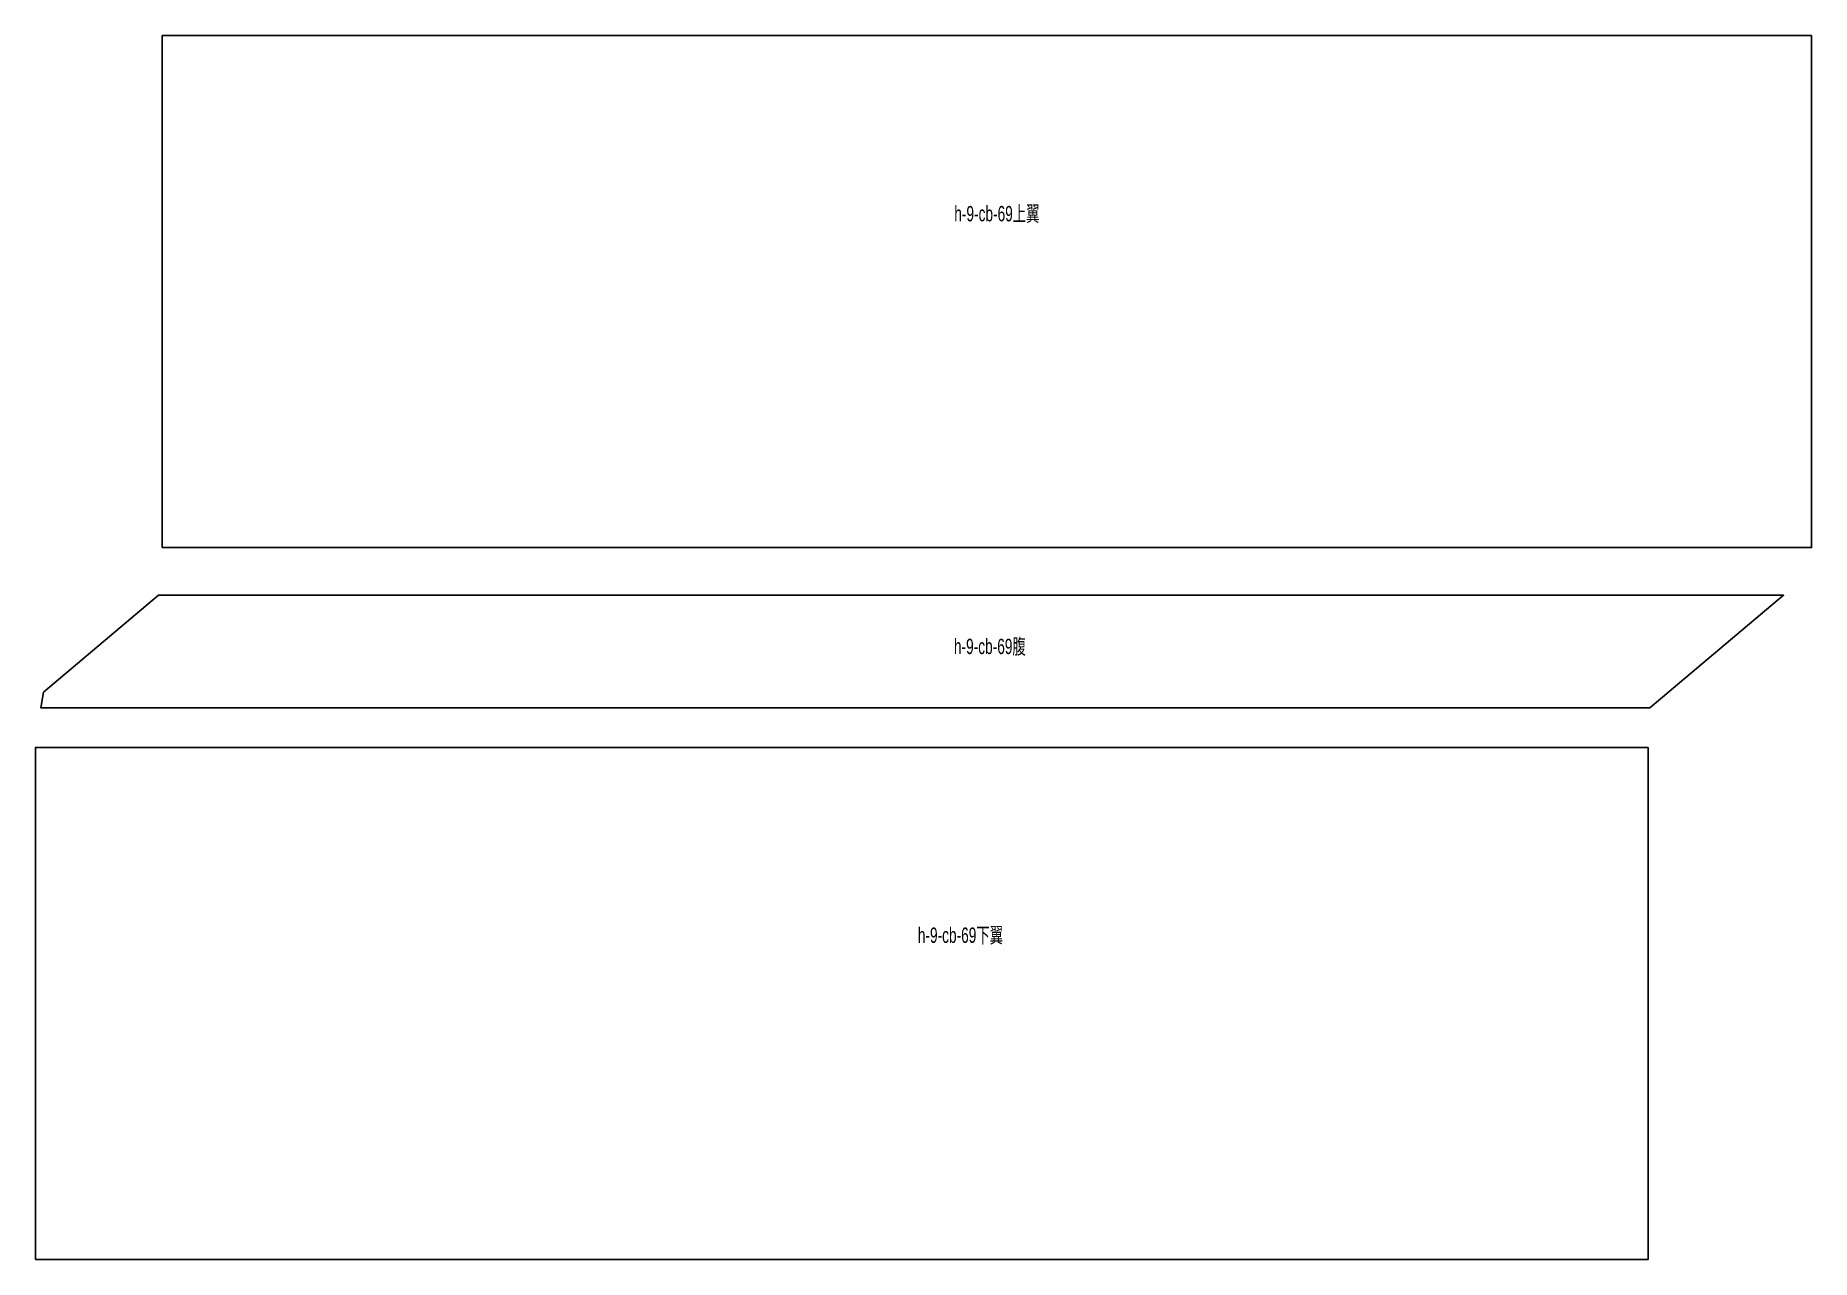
# Model space of a CAD drawing. Header units: inches. Extents: x 19 to 3487, y 6 to 2396.
import ezdxf

# ---------------------------------------------------------------- set-up
doc = ezdxf.new("R2010")
doc.units = ezdxf.units.IN
doc.header["$MEASUREMENT"] = 0
doc.layers.add('PartMark', color=3, linetype='Continuous', lineweight=0)
doc.styles.add('romsim', font='arial.ttf')

msp = doc.modelspace()

# ---------------------------------------------------------------- linework, layer by layer
at = {"color": 2}
for points in [[(3487.1, 2396.3), (266.1, 2396.3), (266.1, 1396.3), (3487.1, 1396.3), (3487.1, 2396.3)], [(259, 1303.2), (34.2, 1113.8), (29, 1083.2), (3171.4, 1083.2), (3432.5, 1303.2), (259, 1303.2)], [(3167.9, 1006), (3167.9, 6), (18.6, 6), (18.6, 1006), (3167.9, 1006)]]:
    msp.add_lwpolyline(points, dxfattribs=at)

# ---------------------------------------------------------------- texts
at = {"layer": 'PartMark', "color": 7, "style": 'romsim', "width": 0.6375}
for s, p in [('h-9-cb-69上翼', (1812.9, 2033.4)), ('h-9-cb-69腹', (1812.2, 1188.3)), ('h-9-cb-69下翼', (1741.7, 624.3))]:
    msp.add_text(s, height=30, dxfattribs=at).set_placement(p)

doc.saveas('drawing.dxf')
